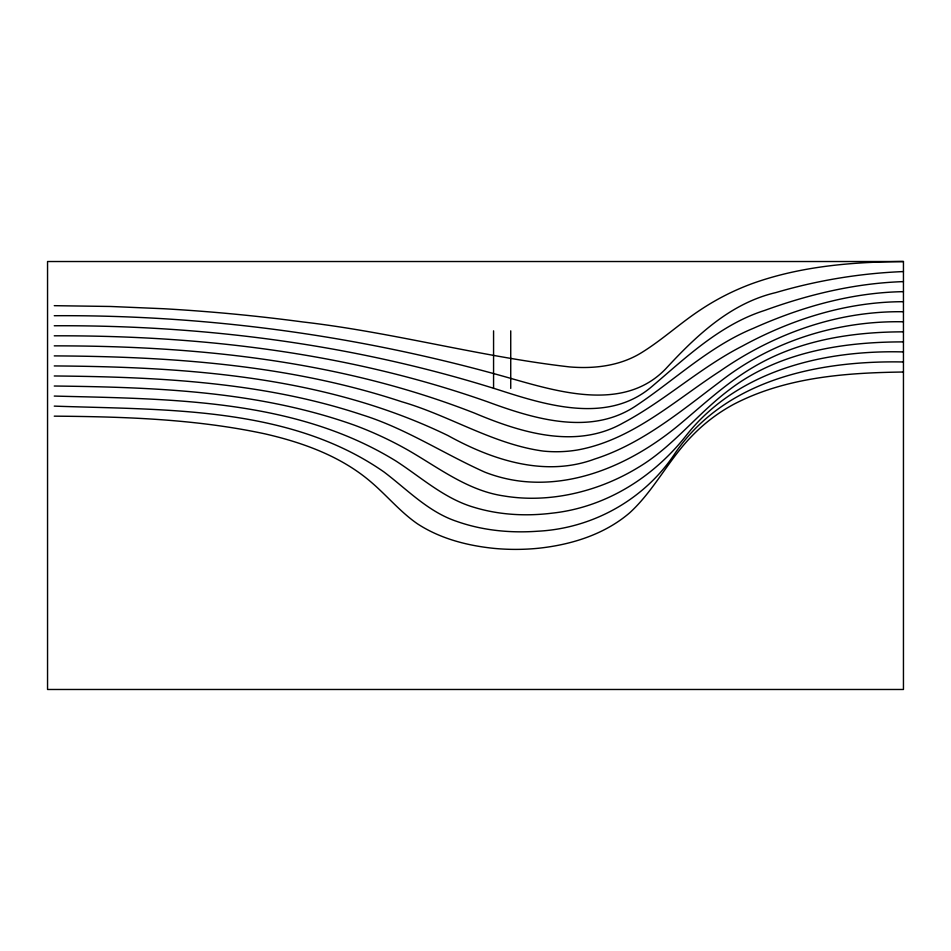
<?xml version="1.0" encoding="UTF-8"?>
<svg xmlns="http://www.w3.org/2000/svg" width="951" height="951" viewBox="0 0 951 951"><rect width="100%" height="100%" fill="white"/><g stroke="black" fill="none" stroke-linecap="round" stroke-linejoin="round"><path stroke-width="1.43" d="M903.45 261.525L47.55 261.525L47.55 689.475L903.45 689.475L903.45 261.525C852.393 261.941 800.54 266.185 752.17 283.612A247.284 247.284 0 0 0 700.554 309.8C680.238 323.126 662.348 339.792 641.663 352.583C620.195 365.945 594.292 369.012 569.518 366.908C479.922 356.649 392.549 332.268 302.894 321.961A1834.36 1834.36 0 0 0 163.584 308.73L110.637 306.472L54.266 305.675M903.45 301.705C846.961 301.657 791.672 319.227 742.374 346.069C700.019 367.668 664.939 400.716 623.048 422.981C575.902 449.728 520.732 432.586 474.49 413.091C341.124 360.833 196.548 345.748 54.266 345.855M903.45 311.75C837.783 310.644 773.734 333.789 720.216 371.021C674.758 400.454 632.344 440.158 577.257 450.025A129.122 129.122 0 0 1 543.259 451.083C493.296 444.272 449.859 415.67 401.869 401.786C290.103 364.804 171.263 356.506 54.266 355.9M903.45 321.795C837.665 320.404 771.879 341.04 719.978 381.743C680.797 411.236 642.103 443.832 594.625 459.06C544.935 477.485 492.166 459.987 448.004 435.582C326.145 376.358 187.644 366.86 54.266 365.933M903.45 331.84C851.906 331.84 798.828 340.256 753.893 366.836C726.493 382.766 703.348 404.603 679.157 424.812C635.363 461.176 578.779 487.934 520.649 481.17A146.834 146.834 0 0 1 484.951 472.195C443.748 453.793 405.708 428.425 362.307 414.898C263.32 381.969 157.771 376.905 54.266 375.978M903.45 341.885C842.717 341.813 778.465 351.953 729.12 389.934C697.154 413.851 672.821 446.934 638.192 467.476A216.032 216.032 0 0 1 603.362 484.618C571.753 496.684 537.042 501.569 503.519 495.899C467.571 490.597 438.399 467.559 407.765 449.989A367.561 367.561 0 0 0 354.759 425.299C258.731 390.992 155.227 387.2 54.266 386.023M903.45 351.929C824.137 349.802 737.762 370.308 686.384 435.261C653.539 477.271 605.585 507.477 552.008 513.171C525.998 516.393 499.263 514.978 474.121 507.347C444.426 498.74 421.293 477.378 395.854 460.962C294.418 398.469 169.409 399.063 54.266 396.068M903.45 361.974C819.405 360.298 725.625 379.152 675.186 453.092C644.826 499.394 592.96 528.411 537.79 531.217C510.521 533.202 482.704 530.551 456.837 521.421C428.295 511.959 407.337 489.599 383.942 471.934C288.938 405.78 164.844 410.095 54.266 406.113M903.45 372.019C845.903 372.744 785.942 377.143 733.982 404.163A169.956 169.956 0 0 0 691.959 435.998C668.743 459.535 654.252 490.276 629.824 512.696C604.479 534.51 571.278 544.745 538.504 548.251A230.142 230.142 0 0 1 493.914 548.37C467.096 545.601 440.111 538.635 417.346 523.739C400.537 512.102 387.437 496.184 372.031 482.894C341.968 456.623 303.5 442.738 265.127 433.894C195.918 419.011 124.819 416.704 54.266 416.158M903.45 281.615C856.043 283.125 809.218 294.239 764.77 310.395C720.121 324.553 686.265 357.338 651.459 386.902C608.378 423.445 548.846 406.101 500.975 390.611C356.839 344.654 205.333 324.992 54.266 325.765M903.45 291.66C851.561 292.444 800.694 307.185 753.572 328.226C709.969 346.057 675.804 379.045 637.253 404.948C591.902 436.414 534.831 419.236 487.732 401.857C348.91 352.821 200.946 335.334 54.266 335.81M903.45 271.57C860.334 273.282 817.361 280.355 775.968 292.551C730.451 303.155 696.322 335.703 665.676 368.869C625.389 410.761 562.79 393.155 514.218 379.366C364.899 336.333 209.696 314.722 54.266 315.72M510.735 330.853L510.735 388.412M493.569 330.853L493.569 388.412"/></g></svg>
